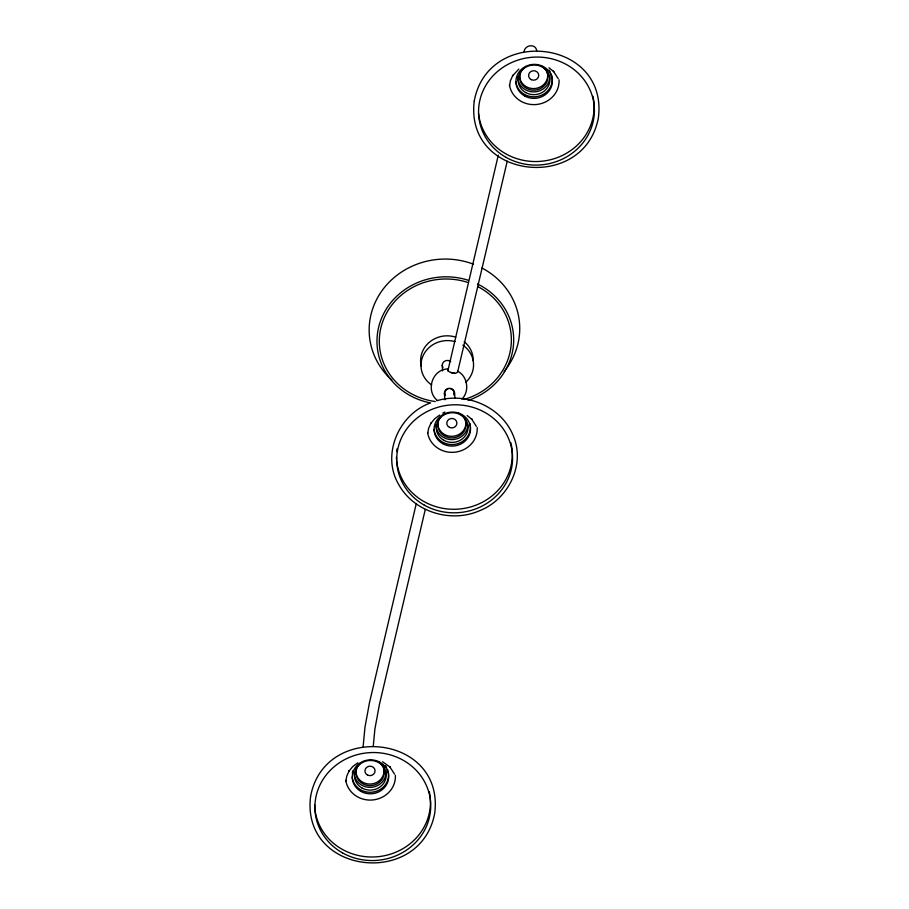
<?xml version="1.0" encoding="UTF-8"?>
<svg xmlns="http://www.w3.org/2000/svg" width="909" height="909" viewBox="0 0 909 909"><rect width="100%" height="100%" fill="white"/><g stroke="black" fill="none" stroke-linecap="round" stroke-linejoin="round"><path stroke-width="1.36" d="M363.111 746.732L364.975 727.211L369.508 702.566L416.322 503.461M373.247 746.334L374.883 729.143L379.417 704.498L425.264 509.517M345.897 781.058L346.749 776.138L349.238 770.718L348.84 771.332L352.772 766.548L357.839 762.799M427.73 433.332L428.594 428.412L431.071 422.98L430.684 423.605L434.604 418.822L439.672 415.072M509.563 85.605L510.426 80.674L512.903 75.254L512.517 75.879L518.846 69.073M498.302 155.144L447.887 370.747C450.182 372.701 455.466 374.713 457.613 372.065L507.233 161.211M524.05 51.552C525.22 44.359 536.344 43.359 536.764 51.358M461.908 399.221C469.748 391.234 467.771 376.462 457.75 371.247M448.273 369.452L448.228 371.065M429.548 403.289C398.528 414.981 381.269 454.966 398.631 484.372C413.8 512.108 450.841 523.254 479.452 510.778C507.847 499.791 525.516 465.283 513.528 436.4C502.154 406.937 466.578 391.699 436.888 400.733M448.057 368.94C432.264 368.986 425.264 390.904 437.411 400.517M450.898 372.485L454.659 373.213M382.541 761.742L390.154 767.139L389.688 766.605L394.506 774.093M548.991 67.777L553.82 71.675L553.354 71.141L558.183 78.629M467.146 415.504L471.987 419.413L471.521 418.867L476.339 426.366M454.523 392.722L454.943 397.972M442.194 365.361L442.626 370.883M444.387 393.256L444.91 399.824M385.961 770.912A15.919 14.828 -4.5 0 1 370.679 787.342A15.919 14.828 -4.5 0 1 354.226 772.264M429.321 791.773A57.949 53.995 -4.5 0 1 381.064 856.323A57.949 53.995 -4.5 0 1 314.878 808.851M314.753 807.51A57.949 53.995 -4.5 0 1 314.616 804.795M383.746 767.866A14.101 13.135 -4.5 0 1 369.611 784.058A14.101 13.135 -4.5 0 1 356.453 767.435M382.541 764.776A14.101 13.135 -4.5 0 1 383.246 766.287M378.008 761.537A14.101 13.135 -4.5 0 1 381.291 780.422A14.101 13.135 -4.5 0 1 360.839 782.501A14.101 13.135 -4.5 0 1 360.123 763.355M387.473 769.309A18.225 16.987 -4.5 0 1 374.383 791.819A18.225 16.987 -4.5 0 1 352.203 777.138M352.34 772.877A18.225 16.987 -4.5 0 1 352.828 770.787M385.382 765.537A18.225 16.987 -4.5 0 1 386.552 767.355M395.37 775.275A24.952 23.248 -4.5 0 1 372.895 799.943A24.952 23.248 -4.5 0 1 345.761 780.308M477.202 427.537A24.952 23.248 -4.5 0 1 454.727 452.216A24.952 23.248 -4.5 0 1 427.605 432.582M469.953 423.617A18.225 16.987 -4.5 0 1 455.091 444.308A18.225 16.987 -4.5 0 1 434.048 429.4M442.853 413.061A18.225 16.987 -4.5 0 1 444.887 412.061M467.862 425.037A15.919 14.828 -4.5 0 1 451.512 439.615A15.919 14.828 -4.5 0 1 436.059 424.537M458.318 412.993A14.101 13.135 -4.5 0 1 464.113 431.309A14.101 13.135 -4.5 0 1 444.081 435.763A14.101 13.135 -4.5 0 1 440.797 416.879M465.919 423.401A14.101 13.135 -4.5 0 1 450.557 436.286A14.101 13.135 -4.5 0 1 437.911 421.31M465.578 420.128A14.101 13.135 -4.5 0 1 465.863 421.753M510.847 442.717A57.949 53.995 -4.5 0 1 463.613 508.483A57.949 53.995 -4.5 0 1 396.71 461.124M396.585 459.772A57.949 53.995 -4.5 0 1 396.449 457.068M396.608 451.637A57.949 53.995 -4.5 0 1 396.915 448.932M445.183 395.585A5.079 4.727 -4.5 0 1 449.228 388.268A5.079 4.727 -4.5 0 1 453.966 395.12M454.102 392.813A4.647 4.329 -4.5 0 1 454 393.938M445.035 394.404A4.647 4.329 -4.5 0 1 444.921 392.165M445.342 391.097A4.647 4.329 -4.5 0 1 448.057 388.938M450.466 388.813A4.647 4.329 -4.5 0 1 453.898 391.699M442.99 367.679A5.079 4.727 -4.5 0 1 450.682 361.566M541.684 66.084A14.101 13.135 -4.5 0 1 544.957 84.957A14.101 13.135 -4.5 0 1 524.516 87.037A14.101 13.135 -4.5 0 1 523.8 67.902M547.411 72.402A14.101 13.135 -4.5 0 1 533.276 88.593A14.101 13.135 -4.5 0 1 520.13 71.97M546.207 69.323A14.101 13.135 -4.5 0 1 546.911 70.822M592.986 96.309A57.949 53.995 -4.5 0 1 544.73 160.87A57.949 53.995 -4.5 0 1 478.543 113.398M551.138 73.845A18.225 16.987 -4.5 0 1 538.048 96.354A18.225 16.987 -4.5 0 1 515.88 81.674M549.047 70.073A18.225 16.987 -4.5 0 1 550.229 71.902M559.035 79.81A24.952 23.248 -4.5 0 1 536.571 104.49A24.952 23.248 -4.5 0 1 509.438 84.855M549.627 75.447A15.919 14.828 -4.5 0 1 534.356 91.877A15.919 14.828 -4.5 0 1 517.891 76.799M477.555 286.483A66.062 61.551 -4.5 0 1 510.96 346.761A66.062 61.551 -4.5 0 1 463.976 399.449M435.229 401.517A66.062 61.551 -4.5 0 1 381.314 326.115A66.062 61.551 -4.5 0 1 467.487 282.335M462.863 345.193A26.304 24.509 -4.5 0 1 465.919 382.178M431.661 384.984A26.304 24.509 -4.5 0 1 423.799 354.271A26.304 24.509 -4.5 0 1 455.045 341.591M477.43 283.949A68.391 63.721 -4.5 0 1 513.505 344.602A68.391 63.721 -4.5 0 1 468.135 400.426M430.65 402.971A68.391 63.721 -4.5 0 1 379.621 323.672A68.391 63.721 -4.5 0 1 468.271 280.279M481.975 268.019A75.322 70.186 -4.5 0 1 504.097 371.497M391.87 380.076A75.322 70.186 -4.5 0 1 381.655 291.175A75.322 70.186 -4.5 0 1 473.487 264.201M421.253 366.032A26.304 24.509 -4.5 0 1 429.434 342.182A26.304 24.509 -4.5 0 1 455.716 337.148M464.215 341.716A26.304 24.509 -4.5 0 1 473.169 360.748M310.594 796.443C300.788 874.935 420.935 888.173 434.741 813.089C444.546 734.597 324.399 721.36 310.594 796.443M474.259 100.979C464.454 179.471 584.601 192.708 598.406 117.636C608.212 39.132 488.065 25.907 474.259 100.979M360.918 791.398A18.225 16.987 -4.5 0 0 388.677 777.115A18.225 16.987 -4.5 0 0 361.805 761.969A18.225 16.987 -4.5 0 0 360.918 791.398M342.443 852.847A57.949 53.995 -4.5 0 0 430.707 807.453A57.949 53.995 -4.5 0 0 345.261 759.31A57.949 53.995 -4.5 0 0 342.443 852.847M362.009 788.012A15.919 14.828 -4.5 0 0 386.245 775.547A15.919 14.828 -4.5 0 0 362.782 762.321A15.919 14.828 -4.5 0 0 362.009 788.012M367.668 775.138A5.079 4.727 -4.5 0 0 375.065 770.65A5.079 4.727 -4.5 0 0 367.27 766.957A5.079 4.727 -4.5 0 0 367.668 775.138M442.751 443.66A18.225 16.987 -4.5 0 0 470.521 429.378A18.225 16.987 -4.5 0 0 443.637 414.231A18.225 16.987 -4.5 0 0 442.751 443.66M443.842 440.286A15.919 14.828 -4.5 0 0 468.09 427.809A15.919 14.828 -4.5 0 0 444.615 414.584A15.919 14.828 -4.5 0 0 443.842 440.286M424.287 505.12A57.949 53.995 -4.5 0 0 512.54 459.715A57.949 53.995 -4.5 0 0 427.094 411.572A57.949 53.995 -4.5 0 0 424.287 505.12M449.501 427.412A5.079 4.727 -4.5 0 0 456.909 422.912A5.079 4.727 -4.5 0 0 449.103 419.231A5.079 4.727 -4.5 0 0 449.501 427.412M531.333 79.674A5.079 4.727 -4.5 0 0 538.742 75.186A5.079 4.727 -4.5 0 0 530.936 71.493A5.079 4.727 -4.5 0 0 531.333 79.674M506.12 157.393A57.949 53.995 -4.5 0 0 594.372 111.989A57.949 53.995 -4.5 0 0 508.926 63.846A57.949 53.995 -4.5 0 0 506.12 157.393M524.584 95.934A18.225 16.987 -4.5 0 0 552.354 81.651A18.225 16.987 -4.5 0 0 525.47 66.505A18.225 16.987 -4.5 0 0 524.584 95.934M525.675 92.548A15.919 14.828 -4.5 0 0 549.922 80.083A15.919 14.828 -4.5 0 0 526.447 66.857A15.919 14.828 -4.5 0 0 525.675 92.548"/></g></svg>
